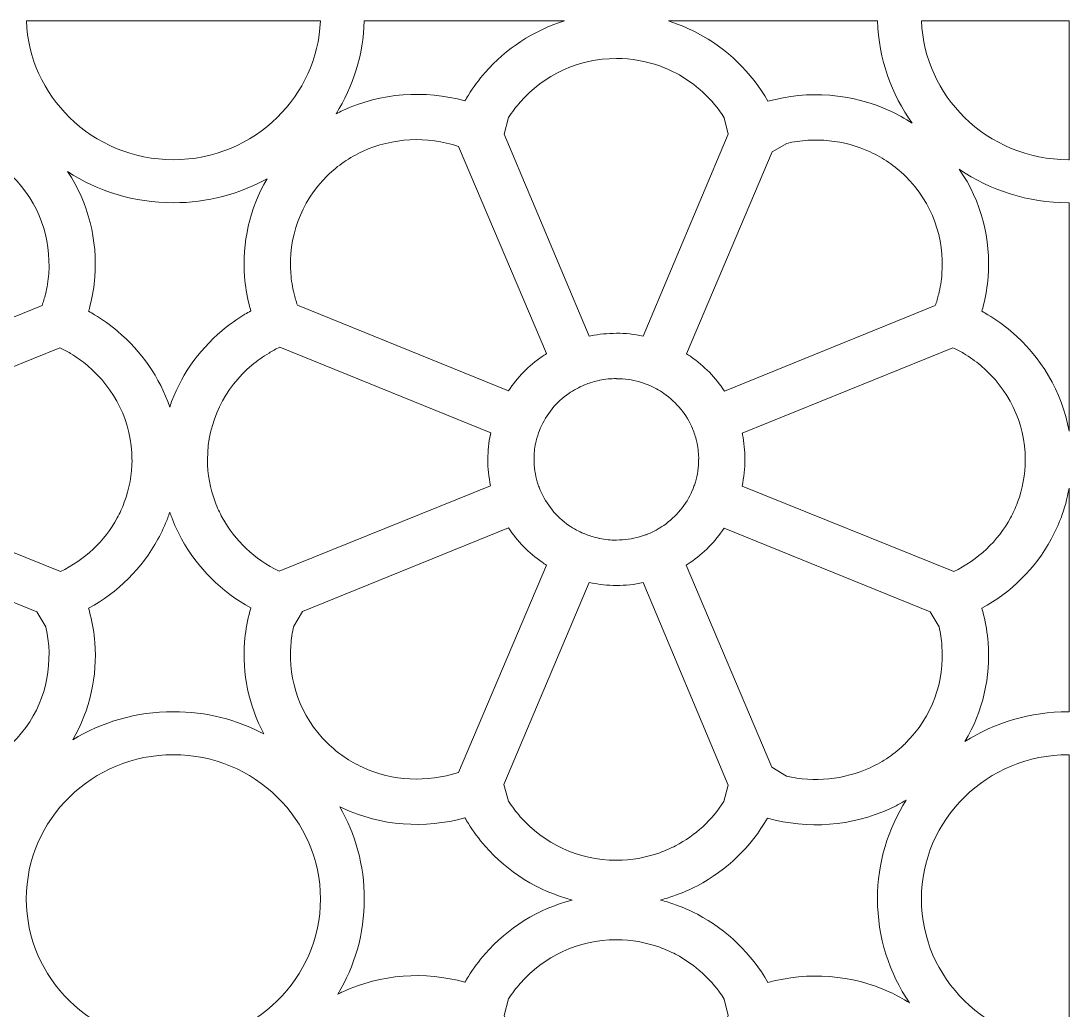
# Model space of a CAD drawing. Header units: millimetres. Extents: x -1200 to 1200, y -590 to 590.
# Drawn here: x 731.6 to 1200, y 147.8 to 590 of the extents above; entities that cross this region are included whole.
import ezdxf

# ---------------------------------------------------------------- set-up
doc = ezdxf.new("R2010")
doc.units = ezdxf.units.MM
doc.header["$MEASUREMENT"] = 0
doc.layers.add('Layer 1', color=7, linetype='Continuous')

msp = doc.modelspace()

# ---------------------------------------------------------------- linework, layer by layer
at = {"layer": 'Layer 1', "color": 250, "lineweight": 20}
for points, knots in [([(734.0106, 589.9734), (734.0106, 589.9734), (865.3617, 589.9734), (865.3617, 589.9734), (864.7231, 573.1714), (857.4958, 557.9916), (846.1315, 546.8417), (834.2214, 535.1566), (817.7981, 527.9271), (799.6893, 527.9267), (799.6893, 527.9267), (799.6893, 527.9644), (799.6893, 527.9644), (799.6893, 527.9644), (799.6868, 527.9644), (799.6868, 527.9644), (799.6868, 527.9644), (799.6816, 527.9644), (799.6816, 527.9644), (799.6816, 527.9644), (799.6816, 527.9267), (799.6816, 527.9267), (781.5748, 527.9277), (765.1533, 535.1566), (753.2442, 546.8404), (741.8791, 557.9899), (734.6492, 573.1707), (734.0106, 589.9734)], [0, 0, 0, 0, 0.11111111, 0.11111111, 0.11111111, 0.22222222, 0.22222222, 0.22222222, 0.33333333, 0.33333333, 0.33333333, 0.44444444, 0.44444444, 0.44444444, 0.55555556, 0.55555556, 0.55555556, 0.66666667, 0.66666667, 0.66666667, 0.77777778, 0.77777778, 0.77777778, 0.88888889, 0.88888889, 0.88888889, 1, 1, 1, 1]), ([(884.9818, 589.9734), (884.9818, 589.9734), (974.4016, 589.9734), (974.4016, 589.9734), (960.5446, 585.6434), (948.3509, 577.5489), (939.0203, 566.8897), (936.2593, 563.7365), (933.7496, 560.3554), (931.5241, 556.7807), (930.9989, 555.9368), (930.4893, 555.0841), (929.9972, 554.2242), (911.9351, 559.2512), (892.4765, 557.8435), (875.4115, 549.9651), (874.3924, 549.4946), (873.3771, 548.9971), (872.3678, 548.4736), (879.9832, 560.5925), (884.5409, 574.7718), (884.9818, 589.9734)], [0, 0, 0, 0, 0.14285714, 0.14285714, 0.14285714, 0.28571429, 0.28571429, 0.28571429, 0.42857143, 0.42857143, 0.42857143, 0.57142857, 0.57142857, 0.57142857, 0.71428571, 0.71428571, 0.71428571, 0.85714286, 0.85714286, 0.85714286, 1, 1, 1, 1]), ([(1020.8833, 589.9734), (1020.8833, 589.9734), (1114.3918, 589.9734), (1114.3918, 589.9734), (1114.8849, 572.9586), (1120.5357, 557.2248), (1129.8594, 544.2271), (1126.6075, 546.3692), (1123.2774, 548.2214), (1119.8978, 549.7814), (1102.8534, 557.6508), (1083.4178, 559.064), (1065.3732, 554.0576), (1058.0455, 566.994), (1047.0784, 577.6272), (1033.8502, 584.5762), (1030.6272, 586.2696), (1027.3767, 587.7133), (1024.1233, 588.887), (1023.0551, 589.2723), (1021.9743, 589.6343), (1020.8833, 589.9734)], [0, 0, 0, 0, 0.14285714, 0.14285714, 0.14285714, 0.28571429, 0.28571429, 0.28571429, 0.42857143, 0.42857143, 0.42857143, 0.57142857, 0.57142857, 0.57142857, 0.71428571, 0.71428571, 0.71428571, 0.85714286, 0.85714286, 0.85714286, 1, 1, 1, 1]), ([(1134.0118, 589.9734), (1134.0118, 589.9734), (1199.95, 589.9734), (1199.95, 589.9734), (1199.95, 589.9734), (1199.95, 527.9267), (1199.95, 527.9267), (1199.95, 527.9267), (1199.6905, 527.9267), (1199.6905, 527.9267), (1199.6905, 527.9267), (1199.6905, 527.9644), (1199.6905, 527.9644), (1199.6905, 527.9644), (1199.6881, 527.9644), (1199.6881, 527.9644), (1199.6881, 527.9644), (1199.6829, 527.9644), (1199.6829, 527.9644), (1199.6829, 527.9644), (1199.6829, 527.9267), (1199.6829, 527.9267), (1181.5761, 527.9277), (1165.1546, 535.1566), (1153.2455, 546.8404), (1141.8805, 557.9899), (1134.6504, 573.1707), (1134.0118, 589.9734)], [0, 0, 0, 0, 0.11111111, 0.11111111, 0.11111111, 0.22222222, 0.22222222, 0.22222222, 0.33333333, 0.33333333, 0.33333333, 0.44444444, 0.44444444, 0.44444444, 0.55555556, 0.55555556, 0.55555556, 0.66666667, 0.66666667, 0.66666667, 0.77777778, 0.77777778, 0.77777778, 0.88888889, 0.88888889, 0.88888889, 1, 1, 1, 1]), ([(1047.5792, 539.3969), (1047.5792, 539.3969), (1045.8981, 546.6145), (1045.8981, 546.6145), (1040.5522, 555.0848), (1033.0414, 562.0475), (1024.1443, 566.7213), (1021.9537, 567.8721), (1019.5702, 568.9164), (1017.0056, 569.8416), (1010.9252, 572.0343), (1004.4098, 573.2313), (997.6653, 573.2316), (997.6653, 573.2316), (997.6653, 573.1919), (997.6653, 573.1919), (997.6653, 573.1919), (997.659, 573.1919), (997.659, 573.1919), (980.5222, 573.1919), (965.1574, 565.6496), (954.7118, 553.7168), (952.8043, 551.5381), (951.0587, 549.213), (949.4959, 546.7637), (949.4959, 546.7637), (947.4685, 539.3042), (947.4685, 539.3042), (947.4685, 539.3042), (985.5417, 449.0599), (985.5417, 449.0599), (985.5417, 449.0599), (986.2856, 449.2074), (986.2856, 449.2074), (989.9599, 449.9338), (993.758, 450.3164), (997.6433, 450.3174), (997.6433, 450.3174), (997.6433, 450.3567), (997.6433, 450.3567), (997.6433, 450.3567), (997.6545, 450.3567), (997.6545, 450.3567), (1001.7117, 450.3567), (1005.7177, 449.9205), (1009.6246, 449.0958), (1009.6246, 449.0958), (1047.5792, 539.3969), (1047.5792, 539.3969)], [0, 0, 0, 0, 0.0625, 0.0625, 0.0625, 0.125, 0.125, 0.125, 0.1875, 0.1875, 0.1875, 0.25, 0.25, 0.25, 0.3125, 0.3125, 0.3125, 0.375, 0.375, 0.375, 0.4375, 0.4375, 0.4375, 0.5, 0.5, 0.5, 0.5625, 0.5625, 0.5625, 0.625, 0.625, 0.625, 0.6875, 0.6875, 0.6875, 0.75, 0.75, 0.75, 0.8125, 0.8125, 0.8125, 0.875, 0.875, 0.875, 0.9375, 0.9375, 0.9375, 1, 1, 1, 1]), ([(646.8065, 424.4062), (646.8065, 424.4062), (740.9964, 462.7122), (740.9964, 462.7122), (741.5813, 464.394), (742.0877, 466.1045), (742.5136, 467.8349), (743.2328, 470.7558), (743.7144, 473.8087), (743.9575, 476.9571), (745.1715, 492.6675), (739.7493, 508.6713), (727.6427, 520.5483), (727.6427, 520.5483), (727.633, 520.5575), (727.633, 520.5575), (727.633, 520.5575), (727.6531, 520.5774), (727.6531, 520.5774), (725.2543, 522.9281), (722.7491, 524.9898), (720.1671, 526.764), (717.5884, 528.5372), (714.8167, 530.1002), (711.8933, 531.4498), (700.2486, 536.8261), (687.0612, 538.0877), (674.5749, 535.2576), (674.5749, 535.2576), (668.1073, 531.5264), (668.1073, 531.5264), (668.1073, 531.5264), (629.8046, 441.2007), (629.8046, 441.2007), (630.4558, 440.7846), (631.0954, 440.3593), (631.7204, 439.923), (637.699, 435.7525), (642.8283, 430.4792), (646.8065, 424.4062)], [0, 0, 0, 0, 0.07692308, 0.07692308, 0.07692308, 0.15384615, 0.15384615, 0.15384615, 0.23076923, 0.23076923, 0.23076923, 0.30769231, 0.30769231, 0.30769231, 0.38461538, 0.38461538, 0.38461538, 0.46153846, 0.46153846, 0.46153846, 0.53846154, 0.53846154, 0.53846154, 0.61538462, 0.61538462, 0.61538462, 0.69230769, 0.69230769, 0.69230769, 0.76923077, 0.76923077, 0.76923077, 0.84615385, 0.84615385, 0.84615385, 0.92307692, 0.92307692, 0.92307692, 1, 1, 1, 1]), ([(855.1221, 462.8973), (855.1221, 462.8973), (949.4031, 424.5537), (949.4031, 424.5537), (953.3885, 430.5754), (958.5294, 435.8172), (964.5223, 439.9788), (965.1466, 440.4127), (965.766, 440.8274), (966.3844, 441.225), (966.3844, 441.225), (927.086, 533.8995), (927.086, 533.8995), (913.033, 538.5572), (897.6125, 537.813), (884.2277, 531.6339), (881.3043, 530.2837), (878.533, 528.7206), (875.9538, 526.9478), (873.3722, 525.1732), (870.8666, 523.1116), (868.4678, 520.7611), (868.4678, 520.7611), (868.4881, 520.7413), (868.4881, 520.7413), (868.4881, 520.7413), (868.4783, 520.732), (868.4783, 520.732), (856.3718, 508.855), (850.9494, 492.8513), (852.1635, 477.1408), (852.4066, 473.9928), (852.8882, 470.9395), (853.6074, 468.0187), (854.0329, 466.2886), (854.5372, 464.5791), (855.1221, 462.8973)], [0, 0, 0, 0, 0.08333333, 0.08333333, 0.08333333, 0.16666667, 0.16666667, 0.16666667, 0.25, 0.25, 0.25, 0.33333333, 0.33333333, 0.33333333, 0.41666667, 0.41666667, 0.41666667, 0.5, 0.5, 0.5, 0.58333333, 0.58333333, 0.58333333, 0.66666667, 0.66666667, 0.66666667, 0.75, 0.75, 0.75, 0.83333333, 0.83333333, 0.83333333, 0.91666667, 0.91666667, 0.91666667, 1, 1, 1, 1]), ([(1045.9948, 424.4062), (1045.9948, 424.4062), (1140.1847, 462.7122), (1140.1847, 462.7122), (1140.7696, 464.394), (1141.276, 466.1045), (1141.7019, 467.8349), (1142.4211, 470.7558), (1142.9027, 473.8087), (1143.1458, 476.9571), (1144.3599, 492.6675), (1138.9375, 508.6713), (1126.831, 520.5483), (1126.831, 520.5483), (1126.8212, 520.5575), (1126.8212, 520.5575), (1126.8212, 520.5575), (1126.8415, 520.5774), (1126.8415, 520.5774), (1124.4427, 522.9281), (1121.9374, 524.9898), (1119.3555, 526.764), (1116.7766, 528.5372), (1114.005, 530.1002), (1111.0816, 531.4498), (1099.4368, 536.8261), (1086.2495, 538.0877), (1073.7631, 535.2576), (1073.7631, 535.2576), (1067.2955, 531.5264), (1067.2955, 531.5264), (1067.2955, 531.5264), (1028.9929, 441.2007), (1028.9929, 441.2007), (1029.644, 440.7846), (1030.2837, 440.3593), (1030.9087, 439.923), (1036.8873, 435.7525), (1042.0167, 430.4792), (1045.9948, 424.4062)], [0, 0, 0, 0, 0.07692308, 0.07692308, 0.07692308, 0.15384615, 0.15384615, 0.15384615, 0.23076923, 0.23076923, 0.23076923, 0.30769231, 0.30769231, 0.30769231, 0.38461538, 0.38461538, 0.38461538, 0.46153846, 0.46153846, 0.46153846, 0.53846154, 0.53846154, 0.53846154, 0.61538462, 0.61538462, 0.61538462, 0.69230769, 0.69230769, 0.69230769, 0.76923077, 0.76923077, 0.76923077, 0.84615385, 0.84615385, 0.84615385, 0.92307692, 0.92307692, 0.92307692, 1, 1, 1, 1]), ([(752.3939, 522.6787), (761.7964, 508.492), (765.8505, 491.847), (764.5835, 475.4491), (764.2688, 471.3796), (763.5985, 467.2392), (762.5731, 463.0732), (762.3331, 462.0983), (762.0723, 461.1248), (761.7918, 460.1551), (762.6865, 459.6634), (763.5741, 459.1552), (764.4519, 458.6293), (768.0956, 456.4458), (771.5417, 453.9835), (774.7557, 451.2751), (785.4141, 442.294), (793.559, 430.6079), (798.0308, 417.331), (802.4895, 430.6832), (810.6581, 442.436), (821.3657, 451.4586), (824.5799, 454.1672), (828.0258, 456.6296), (831.6694, 458.8127), (832.5473, 459.3386), (833.4335, 459.8464), (834.3281, 460.3381), (834.0477, 461.3085), (833.7878, 462.282), (833.5479, 463.2572), (832.5225, 467.4233), (831.8522, 471.5633), (831.5376, 475.6329), (830.3713, 490.7267), (833.7122, 506.0286), (841.5836, 519.4311), (829.2144, 512.592), (814.9225, 508.6884), (799.6893, 508.688), (799.6893, 508.688), (799.6893, 508.6504), (799.6893, 508.6504), (799.6893, 508.6504), (799.6868, 508.6504), (799.6868, 508.6504), (799.6868, 508.6504), (799.6816, 508.6504), (799.6816, 508.6504), (799.6816, 508.6504), (799.6816, 508.688), (799.6816, 508.688), (782.1806, 508.6891), (765.9202, 513.8413), (752.3939, 522.6787)], [0, 0, 0, 0, 0.05555556, 0.05555556, 0.05555556, 0.11111111, 0.11111111, 0.11111111, 0.16666667, 0.16666667, 0.16666667, 0.22222222, 0.22222222, 0.22222222, 0.27777778, 0.27777778, 0.27777778, 0.33333333, 0.33333333, 0.33333333, 0.38888889, 0.38888889, 0.38888889, 0.44444444, 0.44444444, 0.44444444, 0.5, 0.5, 0.5, 0.55555556, 0.55555556, 0.55555556, 0.61111111, 0.61111111, 0.61111111, 0.66666667, 0.66666667, 0.66666667, 0.72222222, 0.72222222, 0.72222222, 0.77777778, 0.77777778, 0.77777778, 0.83333333, 0.83333333, 0.83333333, 0.88888889, 0.88888889, 0.88888889, 0.94444444, 0.94444444, 0.94444444, 1, 1, 1, 1]), ([(1199.95, 508.688), (1199.95, 508.688), (1199.95, 406.6167), (1199.95, 406.6167), (1196.8296, 424.3166), (1187.3873, 439.947), (1173.9439, 451.2751), (1170.73, 453.9835), (1167.2838, 456.4458), (1163.6403, 458.6293), (1162.7624, 459.1552), (1161.8748, 459.6634), (1160.9802, 460.1551), (1161.2606, 461.1248), (1161.5215, 462.0983), (1161.7614, 463.0732), (1162.7868, 467.2392), (1163.4571, 471.3796), (1163.7717, 475.4491), (1165.0681, 492.2296), (1160.7922, 509.2684), (1150.915, 523.6669), (1164.7281, 514.2262), (1181.5391, 508.6891), (1199.6829, 508.688), (1199.6829, 508.688), (1199.6829, 508.6504), (1199.6829, 508.6504), (1199.6829, 508.6504), (1199.6881, 508.6504), (1199.6881, 508.6504), (1199.6881, 508.6504), (1199.6905, 508.6504), (1199.6905, 508.6504), (1199.6905, 508.6504), (1199.6905, 508.688), (1199.6905, 508.688), (1199.6905, 508.688), (1199.95, 508.688), (1199.95, 508.688)], [0, 0, 0, 0, 0.07692308, 0.07692308, 0.07692308, 0.15384615, 0.15384615, 0.15384615, 0.23076923, 0.23076923, 0.23076923, 0.30769231, 0.30769231, 0.30769231, 0.38461538, 0.38461538, 0.38461538, 0.46153846, 0.46153846, 0.46153846, 0.53846154, 0.53846154, 0.53846154, 0.61538462, 0.61538462, 0.61538462, 0.69230769, 0.69230769, 0.69230769, 0.76923077, 0.76923077, 0.76923077, 0.84615385, 0.84615385, 0.84615385, 0.92307692, 0.92307692, 0.92307692, 1, 1, 1, 1]), ([(748.8926, 443.9022), (748.8926, 443.9022), (654.6866, 405.6452), (654.6866, 405.6452), (654.7629, 405.316), (654.8118, 405.1063), (654.8303, 405.0142), (654.8303, 405.0142), (654.8303, 404.9745), (654.8303, 404.9745), (655.5296, 401.5274), (655.8979, 397.8531), (655.8989, 393.981), (655.8989, 393.981), (655.939, 393.981), (655.939, 393.981), (655.939, 393.981), (655.939, 393.9701), (655.939, 393.9701), (655.939, 389.9091), (655.4835, 385.9141), (654.6217, 382.0342), (654.6217, 382.0342), (749.2187, 343.7621), (749.2187, 343.7621), (760.0575, 349.017), (768.9511, 357.439), (774.5837, 367.7595), (775.7563, 369.9087), (776.8211, 372.2471), (777.7638, 374.7632), (779.9994, 380.7284), (781.2191, 387.121), (781.2194, 393.7384), (781.2194, 393.7384), (781.1793, 393.7384), (781.1793, 393.7384), (781.1793, 393.7384), (781.1793, 393.7442), (781.1793, 393.7442), (781.1793, 410.5572), (773.491, 425.6315), (761.3287, 435.8798), (758.9462, 437.8877), (756.3929, 439.7122), (753.6941, 441.3294), (752.1568, 442.2508), (750.5538, 443.1087), (748.8926, 443.9022)], [0, 0, 0, 0, 0.0625, 0.0625, 0.0625, 0.125, 0.125, 0.125, 0.1875, 0.1875, 0.1875, 0.25, 0.25, 0.25, 0.3125, 0.3125, 0.3125, 0.375, 0.375, 0.375, 0.4375, 0.4375, 0.4375, 0.5, 0.5, 0.5, 0.5625, 0.5625, 0.5625, 0.625, 0.625, 0.625, 0.6875, 0.6875, 0.6875, 0.75, 0.75, 0.75, 0.8125, 0.8125, 0.8125, 0.875, 0.875, 0.875, 0.9375, 0.9375, 0.9375, 1, 1, 1, 1]), ([(941.493, 405.8046), (941.493, 405.8046), (847.2277, 444.086), (847.2277, 444.086), (845.5662, 443.2925), (843.965, 442.4343), (842.4273, 441.5131), (839.7285, 439.8956), (837.1747, 438.0712), (834.7926, 436.0632), (822.63, 425.815), (814.9417, 410.741), (814.9417, 393.9283), (814.9417, 393.9283), (814.9417, 393.9218), (814.9417, 393.9218), (814.9417, 393.9218), (814.9016, 393.9218), (814.9016, 393.9218), (814.9019, 387.3051), (816.1216, 380.9122), (818.3572, 374.9473), (819.2999, 372.4309), (820.3647, 370.0928), (821.5373, 367.9436), (827.1696, 357.6227), (836.0625, 349.2003), (846.902, 343.9452), (846.902, 343.9452), (941.4704, 382.2053), (941.4704, 382.2053), (940.6267, 386.0442), (940.182, 389.9823), (940.182, 393.9701), (940.182, 393.9701), (940.182, 393.981), (940.182, 393.981), (940.182, 393.981), (940.2221, 393.981), (940.2221, 393.981), (940.2232, 397.7819), (940.6113, 401.5011), (941.3486, 405.0995), (941.3486, 405.0995), (941.493, 405.8046), (941.493, 405.8046)], [0, 0, 0, 0, 0.06666667, 0.06666667, 0.06666667, 0.13333333, 0.13333333, 0.13333333, 0.2, 0.2, 0.2, 0.26666667, 0.26666667, 0.26666667, 0.33333333, 0.33333333, 0.33333333, 0.4, 0.4, 0.4, 0.46666667, 0.46666667, 0.46666667, 0.53333333, 0.53333333, 0.53333333, 0.6, 0.6, 0.6, 0.66666667, 0.66666667, 0.66666667, 0.73333333, 0.73333333, 0.73333333, 0.8, 0.8, 0.8, 0.86666667, 0.86666667, 0.86666667, 0.93333333, 0.93333333, 0.93333333, 1, 1, 1, 1]), ([(1148.0809, 443.9022), (1148.0809, 443.9022), (1053.8749, 405.6452), (1053.8749, 405.6452), (1053.9513, 405.316), (1054.0001, 405.1063), (1054.0185, 405.0142), (1054.0185, 405.0142), (1054.0185, 404.9745), (1054.0185, 404.9745), (1054.7178, 401.5274), (1055.0861, 397.8531), (1055.0872, 393.981), (1055.0872, 393.981), (1055.1273, 393.981), (1055.1273, 393.981), (1055.1273, 393.981), (1055.1273, 393.9701), (1055.1273, 393.9701), (1055.1273, 389.9091), (1054.6718, 385.9141), (1053.81, 382.0342), (1053.81, 382.0342), (1148.407, 343.7621), (1148.407, 343.7621), (1159.2457, 349.017), (1168.1394, 357.439), (1173.772, 367.7595), (1174.9446, 369.9087), (1176.0094, 372.2471), (1176.9521, 374.7632), (1179.1877, 380.7284), (1180.4074, 387.121), (1180.4077, 393.7384), (1180.4077, 393.7384), (1180.3676, 393.7384), (1180.3676, 393.7384), (1180.3676, 393.7384), (1180.3676, 393.7442), (1180.3676, 393.7442), (1180.3676, 410.5572), (1172.6793, 425.6315), (1160.517, 435.8798), (1158.1346, 437.8877), (1155.5812, 439.7122), (1152.8824, 441.3294), (1151.345, 442.2508), (1149.7421, 443.1087), (1148.0809, 443.9022)], [0, 0, 0, 0, 0.0625, 0.0625, 0.0625, 0.125, 0.125, 0.125, 0.1875, 0.1875, 0.1875, 0.25, 0.25, 0.25, 0.3125, 0.3125, 0.3125, 0.375, 0.375, 0.375, 0.4375, 0.4375, 0.4375, 0.5, 0.5, 0.5, 0.5625, 0.5625, 0.5625, 0.625, 0.625, 0.625, 0.6875, 0.6875, 0.6875, 0.75, 0.75, 0.75, 0.8125, 0.8125, 0.8125, 0.875, 0.875, 0.875, 0.9375, 0.9375, 0.9375, 1, 1, 1, 1]), ([(962.9264, 382.0089), (963.0372, 381.6981), (963.1506, 381.3936), (963.2661, 381.0959), (963.2661, 381.0959), (963.6588, 380.1669), (963.6588, 380.1669), (966.3523, 373.7941), (970.8093, 368.3586), (976.413, 364.467), (977.4216, 363.7666), (978.5704, 363.0648), (979.8536, 362.3664), (980.857, 361.8203), (981.9602, 361.2919), (983.1613, 360.7889), (983.1613, 360.7889), (983.1993, 360.7736), (983.1993, 360.7736), (983.1993, 360.7736), (983.2412, 360.7564), (983.2412, 360.7564), (983.2412, 360.7564), (983.5614, 360.626), (983.5614, 360.626), (985.3561, 359.8948), (987.2367, 359.2967), (989.1874, 358.8467), (990.151, 358.6243), (990.1284, 358.612), (990.3299, 358.5723), (992.6904, 358.1056), (995.1367, 357.8596), (997.6433, 357.8592), (997.6433, 357.8592), (997.6433, 357.8989), (997.6433, 357.8989), (997.6433, 357.8989), (997.6545, 357.8989), (997.6545, 357.8989), (1001.3141, 357.8989), (1004.7635, 358.3865), (1007.9442, 359.2936), (1008.5044, 359.4534), (1009.1332, 359.6536), (1009.829, 359.8924), (1010.3333, 360.0659), (1010.8188, 360.2442), (1011.2868, 360.4262), (1011.2868, 360.4262), (1011.6796, 360.5915), (1011.6796, 360.5915), (1011.6796, 360.5915), (1011.6848, 360.5936), (1011.6848, 360.5936), (1011.6848, 360.5936), (1011.7654, 360.6332), (1011.7654, 360.6332), (1013.0091, 361.1407), (1014.2305, 361.7203), (1015.4222, 362.3661), (1016.5885, 362.9977), (1017.722, 363.695), (1018.8165, 364.4516), (1024.4411, 368.3402), (1028.9011, 373.726), (1031.5853, 380.0098), (1031.5853, 380.0098), (1031.623, 380.0974), (1031.623, 380.0974), (1031.623, 380.0974), (1031.6219, 380.0978), (1031.6219, 380.0978), (1031.8765, 380.6972), (1032.1147, 381.3022), (1032.3341, 381.9103), (1032.5897, 382.6183), (1032.7997, 383.2438), (1032.9605, 383.781), (1033.9102, 386.9516), (1034.4208, 390.3686), (1034.4208, 393.9701), (1034.4208, 393.9701), (1034.4208, 393.981), (1034.4208, 393.981), (1034.4208, 393.981), (1034.4612, 393.981), (1034.4612, 393.981), (1034.4609, 396.29), (1034.2063, 398.6565), (1033.7233, 401.048), (1033.7233, 401.048), (1033.7159, 401.0463), (1033.7159, 401.0463), (1033.7159, 401.0463), (1033.4847, 402.1906), (1033.4847, 402.1906), (1033.032, 404.1026), (1032.4405, 405.9217), (1031.7252, 407.6343), (1031.7252, 407.6343), (1031.698, 407.7), (1031.698, 407.7), (1029.0351, 414.0426), (1024.5746, 419.4843), (1018.9375, 423.4173), (1017.8183, 424.1982), (1016.6806, 424.9061), (1015.5314, 425.534), (1014.5091, 426.0925), (1013.2842, 426.6673), (1011.8585, 427.2538), (1011.8585, 427.2538), (1011.8676, 427.2744), (1011.8676, 427.2744), (1011.8676, 427.2744), (1010.5415, 427.7945), (1010.5415, 427.7945), (1010.3079, 427.88), (1010.0711, 427.9649), (1009.8294, 428.048), (1009.1335, 428.2869), (1008.5047, 428.4871), (1007.9446, 428.6468), (1004.7635, 429.554), (1001.3141, 430.0415), (997.6545, 430.0415), (997.6545, 430.0415), (997.6433, 430.0415), (997.6433, 430.0415), (997.6433, 430.0415), (997.6433, 430.0813), (997.6433, 430.0813), (995.137, 430.0809), (992.6911, 429.8349), (990.3299, 429.3678), (990.1123, 429.325), (990.158, 429.3175), (989.1874, 429.0937), (987.237, 428.6441), (985.3561, 428.0453), (983.561, 427.3141), (983.561, 427.3141), (983.3957, 427.2466), (983.3957, 427.2466), (982.1031, 426.7142), (980.9215, 426.1551), (979.8529, 425.5738), (978.5701, 424.8757), (977.4212, 424.1735), (976.4126, 423.4731), (970.8093, 419.5815), (966.3526, 414.1463), (963.6588, 407.7732), (963.6588, 407.7732), (963.2779, 406.8726), (963.2779, 406.8726), (962.7157, 405.4194), (962.2372, 403.8765), (961.8479, 402.2491), (961.6185, 401.29), (961.6119, 401.3355), (961.57, 401.1319), (961.0978, 398.8252), (960.8484, 396.4334), (960.848, 393.981), (960.848, 393.981), (960.8885, 393.981), (960.8885, 393.981), (960.8885, 393.981), (960.8885, 393.9701), (960.8885, 393.9701), (960.8885, 390.3758), (961.3872, 386.9865), (962.3146, 383.8604), (962.4775, 383.3108), (962.6825, 382.6915), (962.9264, 382.0089)], [0, 0, 0, 0, 0.01694915, 0.01694915, 0.01694915, 0.03389831, 0.03389831, 0.03389831, 0.05084746, 0.05084746, 0.05084746, 0.06779661, 0.06779661, 0.06779661, 0.08474576, 0.08474576, 0.08474576, 0.10169492, 0.10169492, 0.10169492, 0.11864407, 0.11864407, 0.11864407, 0.13559322, 0.13559322, 0.13559322, 0.15254237, 0.15254237, 0.15254237, 0.16949153, 0.16949153, 0.16949153, 0.18644068, 0.18644068, 0.18644068, 0.20338983, 0.20338983, 0.20338983, 0.22033898, 0.22033898, 0.22033898, 0.23728814, 0.23728814, 0.23728814, 0.25423729, 0.25423729, 0.25423729, 0.27118644, 0.27118644, 0.27118644, 0.28813559, 0.28813559, 0.28813559, 0.30508475, 0.30508475, 0.30508475, 0.3220339, 0.3220339, 0.3220339, 0.33898305, 0.33898305, 0.33898305, 0.3559322, 0.3559322, 0.3559322, 0.37288136, 0.37288136, 0.37288136, 0.38983051, 0.38983051, 0.38983051, 0.40677966, 0.40677966, 0.40677966, 0.42372881, 0.42372881, 0.42372881, 0.44067797, 0.44067797, 0.44067797, 0.45762712, 0.45762712, 0.45762712, 0.47457627, 0.47457627, 0.47457627, 0.49152542, 0.49152542, 0.49152542, 0.50847458, 0.50847458, 0.50847458, 0.52542373, 0.52542373, 0.52542373, 0.54237288, 0.54237288, 0.54237288, 0.55932203, 0.55932203, 0.55932203, 0.57627119, 0.57627119, 0.57627119, 0.59322034, 0.59322034, 0.59322034, 0.61016949, 0.61016949, 0.61016949, 0.62711864, 0.62711864, 0.62711864, 0.6440678, 0.6440678, 0.6440678, 0.66101695, 0.66101695, 0.66101695, 0.6779661, 0.6779661, 0.6779661, 0.69491525, 0.69491525, 0.69491525, 0.71186441, 0.71186441, 0.71186441, 0.72881356, 0.72881356, 0.72881356, 0.74576271, 0.74576271, 0.74576271, 0.76271186, 0.76271186, 0.76271186, 0.77966102, 0.77966102, 0.77966102, 0.79661017, 0.79661017, 0.79661017, 0.81355932, 0.81355932, 0.81355932, 0.83050847, 0.83050847, 0.83050847, 0.84745763, 0.84745763, 0.84745763, 0.86440678, 0.86440678, 0.86440678, 0.88135593, 0.88135593, 0.88135593, 0.89830508, 0.89830508, 0.89830508, 0.91525424, 0.91525424, 0.91525424, 0.93220339, 0.93220339, 0.93220339, 0.94915254, 0.94915254, 0.94915254, 0.96610169, 0.96610169, 0.96610169, 0.98305085, 0.98305085, 0.98305085, 1, 1, 1, 1]), ([(1199.95, 381.0196), (1199.95, 381.0196), (1199.95, 281.1556), (1199.95, 281.1556), (1199.95, 281.1556), (1199.6933, 281.1566), (1199.6933, 281.1566), (1199.6933, 281.1566), (1199.6933, 281.1943), (1199.6933, 281.1943), (1199.6933, 281.1943), (1199.6881, 281.1943), (1199.6881, 281.1943), (1199.6881, 281.1943), (1199.6857, 281.1943), (1199.6857, 281.1943), (1199.6857, 281.1943), (1199.6857, 281.1566), (1199.6857, 281.1566), (1182.6287, 281.1563), (1166.7499, 276.2611), (1153.4317, 267.8311), (1161.512, 281.3507), (1164.9523, 296.8445), (1163.7717, 312.1235), (1163.4571, 316.1934), (1162.7868, 320.3334), (1161.7614, 324.4994), (1161.5249, 325.4613), (1161.2672, 326.4204), (1160.991, 327.3775), (1174.1197, 334.5667), (1184.9111, 345.3005), (1191.9705, 358.237), (1193.6966, 361.3991), (1195.168, 364.5881), (1196.3643, 367.78), (1197.9529, 372.0179), (1199.1608, 376.4436), (1199.95, 381.0196)], [0, 0, 0, 0, 0.07692308, 0.07692308, 0.07692308, 0.15384615, 0.15384615, 0.15384615, 0.23076923, 0.23076923, 0.23076923, 0.30769231, 0.30769231, 0.30769231, 0.38461538, 0.38461538, 0.38461538, 0.46153846, 0.46153846, 0.46153846, 0.53846154, 0.53846154, 0.53846154, 0.61538462, 0.61538462, 0.61538462, 0.69230769, 0.69230769, 0.69230769, 0.76923077, 0.76923077, 0.76923077, 0.84615385, 0.84615385, 0.84615385, 0.92307692, 0.92307692, 0.92307692, 1, 1, 1, 1]), ([(798.0922, 370.3682), (797.8028, 369.4977), (797.4965, 368.6355), (797.176, 367.78), (795.9797, 364.5881), (794.5082, 361.3991), (792.7822, 358.237), (785.7228, 345.3005), (774.9314, 334.5667), (761.8026, 327.3775), (762.0789, 326.4204), (762.3367, 325.4613), (762.5731, 324.4994), (763.5985, 320.3334), (764.2688, 316.1934), (764.5835, 312.1235), (765.7406, 297.1436), (762.4566, 281.957), (754.7125, 268.6274), (767.7625, 276.5684), (783.1715, 281.1563), (799.6844, 281.1566), (799.6844, 281.1566), (799.6844, 281.1943), (799.6844, 281.1943), (799.6844, 281.1943), (799.6868, 281.1943), (799.6868, 281.1943), (799.6868, 281.1943), (799.692, 281.1943), (799.692, 281.1943), (799.692, 281.1943), (799.692, 281.1566), (799.692, 281.1566), (814.316, 281.1559), (828.0729, 277.5566), (840.0932, 271.2174), (833.2954, 283.9608), (830.4505, 298.2297), (831.5376, 312.3063), (831.8515, 316.3754), (832.5221, 320.5155), (833.5472, 324.6822), (833.7837, 325.6447), (834.0393, 326.6038), (834.3156, 327.5616), (821.1878, 334.7512), (810.3983, 345.4846), (803.3388, 358.4204), (801.6127, 361.5831), (800.1412, 364.7719), (798.945, 367.9641), (798.6471, 368.7593), (798.3632, 369.5604), (798.0922, 370.3682)], [0, 0, 0, 0, 0.05555556, 0.05555556, 0.05555556, 0.11111111, 0.11111111, 0.11111111, 0.16666667, 0.16666667, 0.16666667, 0.22222222, 0.22222222, 0.22222222, 0.27777778, 0.27777778, 0.27777778, 0.33333333, 0.33333333, 0.33333333, 0.38888889, 0.38888889, 0.38888889, 0.44444444, 0.44444444, 0.44444444, 0.5, 0.5, 0.5, 0.55555556, 0.55555556, 0.55555556, 0.61111111, 0.61111111, 0.61111111, 0.66666667, 0.66666667, 0.66666667, 0.72222222, 0.72222222, 0.72222222, 0.77777778, 0.77777778, 0.77777778, 0.83333333, 0.83333333, 0.83333333, 0.88888889, 0.88888889, 0.88888889, 0.94444444, 0.94444444, 0.94444444, 1, 1, 1, 1]), ([(738.7113, 325.7898), (738.7113, 325.7898), (646.6272, 363.2396), (646.6272, 363.2396), (642.6268, 357.218), (637.4912, 351.9953), (631.5184, 347.8659), (630.9175, 347.4501), (630.3061, 347.0446), (629.6867, 346.6504), (629.6867, 346.6504), (667.9517, 256.4137), (667.9517, 256.4137), (667.9517, 256.4137), (674.4353, 252.3441), (674.4353, 252.3441), (686.9625, 249.4736), (700.2053, 250.7263), (711.8933, 256.1228), (714.8167, 257.4724), (717.5884, 259.0355), (720.1671, 260.8086), (722.7491, 262.5828), (725.2543, 264.6444), (727.6531, 266.9952), (727.6531, 266.9952), (727.633, 267.0151), (727.633, 267.0151), (727.633, 267.0151), (727.6427, 267.0243), (727.6427, 267.0243), (739.7493, 278.9013), (745.1715, 294.9047), (743.9575, 310.6155), (743.7308, 313.5483), (743.2969, 316.3977), (742.6576, 319.1348), (742.6576, 319.1348), (738.7113, 325.7898), (738.7113, 325.7898)], [0, 0, 0, 0, 0.07692308, 0.07692308, 0.07692308, 0.15384615, 0.15384615, 0.15384615, 0.23076923, 0.23076923, 0.23076923, 0.30769231, 0.30769231, 0.30769231, 0.38461538, 0.38461538, 0.38461538, 0.46153846, 0.46153846, 0.46153846, 0.53846154, 0.53846154, 0.53846154, 0.61538462, 0.61538462, 0.61538462, 0.69230769, 0.69230769, 0.69230769, 0.76923077, 0.76923077, 0.76923077, 0.84615385, 0.84615385, 0.84615385, 0.92307692, 0.92307692, 0.92307692, 1, 1, 1, 1]), ([(857.4101, 325.9736), (857.4101, 325.9736), (853.462, 319.3192), (853.462, 319.3192), (852.823, 316.5811), (852.3902, 313.7318), (852.1635, 310.7979), (850.9484, 295.0645), (856.3557, 279.0601), (868.4382, 267.2087), (868.4382, 267.2087), (868.4783, 267.2087), (868.4783, 267.2087), (868.4783, 267.2087), (868.4881, 267.1991), (868.4881, 267.1991), (868.4881, 267.1991), (868.4678, 267.1793), (868.4678, 267.1793), (870.867, 264.8285), (873.3722, 262.7662), (875.9538, 260.992), (878.5333, 259.2185), (881.3043, 257.6551), (884.2274, 256.3059), (897.6125, 250.1258), (913.0341, 249.3822), (927.0874, 254.0407), (927.0874, 254.0407), (966.3844, 346.7134), (966.3844, 346.7134), (965.7664, 347.111), (965.1466, 347.5274), (964.5227, 347.9613), (958.5291, 352.1233), (953.3875, 357.3634), (949.4021, 363.3857), (949.4021, 363.3857), (857.4101, 325.9736), (857.4101, 325.9736)], [0, 0, 0, 0, 0.07692308, 0.07692308, 0.07692308, 0.15384615, 0.15384615, 0.15384615, 0.23076923, 0.23076923, 0.23076923, 0.30769231, 0.30769231, 0.30769231, 0.38461538, 0.38461538, 0.38461538, 0.46153846, 0.46153846, 0.46153846, 0.53846154, 0.53846154, 0.53846154, 0.61538462, 0.61538462, 0.61538462, 0.69230769, 0.69230769, 0.69230769, 0.76923077, 0.76923077, 0.76923077, 0.84615385, 0.84615385, 0.84615385, 0.92307692, 0.92307692, 0.92307692, 1, 1, 1, 1]), ([(1137.8996, 325.7898), (1137.8996, 325.7898), (1045.8155, 363.2396), (1045.8155, 363.2396), (1041.8151, 357.218), (1036.6794, 351.9953), (1030.7067, 347.8659), (1030.1058, 347.4501), (1029.4944, 347.0446), (1028.875, 346.6504), (1028.875, 346.6504), (1067.14, 256.4137), (1067.14, 256.4137), (1067.14, 256.4137), (1073.6236, 252.3441), (1073.6236, 252.3441), (1086.1508, 249.4736), (1099.3936, 250.7263), (1111.0816, 256.1228), (1114.005, 257.4724), (1116.7766, 259.0355), (1119.3555, 260.8086), (1121.9374, 262.5828), (1124.4427, 264.6444), (1126.8415, 266.9952), (1126.8415, 266.9952), (1126.8212, 267.0151), (1126.8212, 267.0151), (1126.8212, 267.0151), (1126.831, 267.0243), (1126.831, 267.0243), (1138.9375, 278.9013), (1144.3599, 294.9047), (1143.1458, 310.6155), (1142.9191, 313.5483), (1142.4852, 316.3977), (1141.8459, 319.1348), (1141.8459, 319.1348), (1137.8996, 325.7898), (1137.8996, 325.7898)], [0, 0, 0, 0, 0.07692308, 0.07692308, 0.07692308, 0.15384615, 0.15384615, 0.15384615, 0.23076923, 0.23076923, 0.23076923, 0.30769231, 0.30769231, 0.30769231, 0.38461538, 0.38461538, 0.38461538, 0.46153846, 0.46153846, 0.46153846, 0.53846154, 0.53846154, 0.53846154, 0.61538462, 0.61538462, 0.61538462, 0.69230769, 0.69230769, 0.69230769, 0.76923077, 0.76923077, 0.76923077, 0.84615385, 0.84615385, 0.84615385, 0.92307692, 0.92307692, 0.92307692, 1, 1, 1, 1]), ([(1045.7137, 241.0344), (1045.7137, 241.0344), (1047.6915, 248.2752), (1047.6915, 248.2752), (1047.6915, 248.2752), (1009.6246, 338.8436), (1009.6246, 338.8436), (1005.7177, 338.0183), (1001.7121, 337.5837), (997.6545, 337.5837), (997.6545, 337.5837), (997.6433, 337.5837), (997.6433, 337.5837), (997.6433, 337.5837), (997.6433, 337.623), (997.6433, 337.623), (993.7583, 337.6241), (989.9599, 338.0066), (986.2856, 338.7328), (986.2856, 338.7328), (985.542, 338.8802), (985.542, 338.8802), (985.542, 338.8802), (947.4368, 248.562), (947.4368, 248.562), (947.4368, 248.562), (949.4952, 241.1764), (949.4952, 241.1764), (951.0584, 238.7268), (952.804, 236.4023), (954.7118, 234.2233), (965.1574, 222.2905), (980.5222, 214.7482), (997.659, 214.7482), (997.659, 214.7482), (997.6653, 214.7482), (997.6653, 214.7482), (997.6653, 214.7482), (997.6653, 214.7085), (997.6653, 214.7085), (1004.4098, 214.7089), (1010.9252, 215.9058), (1017.0056, 218.0985), (1019.5702, 219.0237), (1021.9533, 220.0677), (1024.1443, 221.2188), (1032.9392, 225.8386), (1040.3799, 232.6955), (1045.7137, 241.0344)], [0, 0, 0, 0, 0.0625, 0.0625, 0.0625, 0.125, 0.125, 0.125, 0.1875, 0.1875, 0.1875, 0.25, 0.25, 0.25, 0.3125, 0.3125, 0.3125, 0.375, 0.375, 0.375, 0.4375, 0.4375, 0.4375, 0.5, 0.5, 0.5, 0.5625, 0.5625, 0.5625, 0.625, 0.625, 0.625, 0.6875, 0.6875, 0.6875, 0.75, 0.75, 0.75, 0.8125, 0.8125, 0.8125, 0.875, 0.875, 0.875, 0.9375, 0.9375, 0.9375, 1, 1, 1, 1]), ([(865.3708, 197.4374), (865.3708, 197.4374), (865.3708, 197.4398), (865.3708, 197.4398), (865.3708, 197.4398), (865.4091, 197.4398), (865.4091, 197.4398), (865.4087, 215.2064), (858.0399, 231.3192), (846.1298, 243.004), (834.2207, 254.6881), (817.7992, 261.9169), (799.692, 261.9179), (799.692, 261.9179), (799.692, 261.8803), (799.692, 261.8803), (799.692, 261.8803), (799.6868, 261.8803), (799.6868, 261.8803), (799.6868, 261.8803), (799.6844, 261.8803), (799.6844, 261.8803), (799.6844, 261.8803), (799.6844, 261.9179), (799.6844, 261.9179), (781.5759, 261.9176), (765.1523, 254.6881), (753.2425, 243.0026), (741.3337, 231.3182), (733.9655, 215.2071), (733.9645, 197.4425), (733.9645, 197.4425), (734.0029, 197.4425), (734.0029, 197.4425), (734.0029, 197.4425), (734.0029, 197.4374), (734.0029, 197.4374), (734.0029, 197.4374), (734.0029, 197.435), (734.0029, 197.435), (734.0029, 197.435), (733.9645, 197.435), (733.9645, 197.435), (733.9649, 179.6687), (741.3337, 163.5558), (753.2442, 151.871), (765.1533, 140.1874), (781.5748, 132.9585), (799.6816, 132.9575), (799.6816, 132.9575), (799.6816, 132.9951), (799.6816, 132.9951), (799.6816, 132.9951), (799.6868, 132.9951), (799.6868, 132.9951), (799.6868, 132.9951), (799.6893, 132.9951), (799.6893, 132.9951), (799.6893, 132.9951), (799.6893, 132.9575), (799.6893, 132.9575), (817.7981, 132.9578), (834.2214, 140.1874), (846.1315, 151.8724), (858.0406, 163.5568), (865.408, 179.6676), (865.4091, 197.4322), (865.4091, 197.4322), (865.3708, 197.4322), (865.3708, 197.4322), (865.3708, 197.4322), (865.3708, 197.4374), (865.3708, 197.4374)], [0, 0, 0, 0, 0.04166667, 0.04166667, 0.04166667, 0.08333333, 0.08333333, 0.08333333, 0.125, 0.125, 0.125, 0.16666667, 0.16666667, 0.16666667, 0.20833333, 0.20833333, 0.20833333, 0.25, 0.25, 0.25, 0.29166667, 0.29166667, 0.29166667, 0.33333333, 0.33333333, 0.33333333, 0.375, 0.375, 0.375, 0.41666667, 0.41666667, 0.41666667, 0.45833333, 0.45833333, 0.45833333, 0.5, 0.5, 0.5, 0.54166667, 0.54166667, 0.54166667, 0.58333333, 0.58333333, 0.58333333, 0.625, 0.625, 0.625, 0.66666667, 0.66666667, 0.66666667, 0.70833333, 0.70833333, 0.70833333, 0.75, 0.75, 0.75, 0.79166667, 0.79166667, 0.79166667, 0.83333333, 0.83333333, 0.83333333, 0.875, 0.875, 0.875, 0.91666667, 0.91666667, 0.91666667, 0.95833333, 0.95833333, 0.95833333, 1, 1, 1, 1]), ([(1199.95, 261.9162), (1199.95, 261.9162), (1199.95, 132.9575), (1199.95, 132.9575), (1199.95, 132.9575), (1199.6905, 132.9575), (1199.6905, 132.9575), (1199.6905, 132.9575), (1199.6905, 132.9951), (1199.6905, 132.9951), (1199.6905, 132.9951), (1199.6881, 132.9951), (1199.6881, 132.9951), (1199.6881, 132.9951), (1199.6829, 132.9951), (1199.6829, 132.9951), (1199.6829, 132.9951), (1199.6829, 132.9575), (1199.6829, 132.9575), (1181.5761, 132.9585), (1165.1546, 140.1874), (1153.2455, 151.871), (1141.335, 163.5558), (1133.9662, 179.6687), (1133.9658, 197.435), (1133.9658, 197.435), (1134.0041, 197.435), (1134.0041, 197.435), (1134.0041, 197.435), (1134.0041, 197.4374), (1134.0041, 197.4374), (1134.0041, 197.4374), (1134.0041, 197.4425), (1134.0041, 197.4425), (1134.0041, 197.4425), (1133.9658, 197.4425), (1133.9658, 197.4425), (1133.9669, 215.2071), (1141.335, 231.3182), (1153.2437, 243.0026), (1165.1535, 254.6881), (1181.5772, 261.9176), (1199.6857, 261.9179), (1199.6857, 261.9179), (1199.6857, 261.8803), (1199.6857, 261.8803), (1199.6857, 261.8803), (1199.6881, 261.8803), (1199.6881, 261.8803), (1199.6881, 261.8803), (1199.6933, 261.8803), (1199.6933, 261.8803), (1199.6933, 261.8803), (1199.6933, 261.9179), (1199.6933, 261.9179), (1199.6933, 261.9179), (1199.95, 261.9162), (1199.95, 261.9162)], [0, 0, 0, 0, 0.05263158, 0.05263158, 0.05263158, 0.10526316, 0.10526316, 0.10526316, 0.15789474, 0.15789474, 0.15789474, 0.21052632, 0.21052632, 0.21052632, 0.26315789, 0.26315789, 0.26315789, 0.31578947, 0.31578947, 0.31578947, 0.36842105, 0.36842105, 0.36842105, 0.42105263, 0.42105263, 0.42105263, 0.47368421, 0.47368421, 0.47368421, 0.52631579, 0.52631579, 0.52631579, 0.57894737, 0.57894737, 0.57894737, 0.63157895, 0.63157895, 0.63157895, 0.68421053, 0.68421053, 0.68421053, 0.73684211, 0.73684211, 0.73684211, 0.78947368, 0.78947368, 0.78947368, 0.84210526, 0.84210526, 0.84210526, 0.89473684, 0.89473684, 0.89473684, 0.94736842, 0.94736842, 0.94736842, 1, 1, 1, 1]), ([(1127.1881, 241.6599), (1124.791, 240.2159), (1122.358, 238.9269), (1119.8978, 237.7912), (1102.7962, 229.8955), (1083.2877, 228.4966), (1065.1924, 233.5629), (1057.8651, 220.7695), (1046.9699, 210.2558), (1033.8502, 203.3639), (1030.6272, 201.6705), (1027.3767, 200.2268), (1024.1233, 199.0531), (1021.916, 198.2569), (1019.6574, 197.5578), (1017.3551, 196.961), (1019.6574, 196.3643), (1021.916, 195.6666), (1024.1233, 194.8703), (1027.3767, 193.6967), (1030.6272, 192.253), (1033.8502, 190.5596), (1047.0784, 183.6106), (1058.0455, 172.9774), (1065.3732, 160.0409), (1083.4178, 165.0474), (1102.8534, 163.6342), (1119.8978, 155.7647), (1122.8592, 154.3977), (1125.7823, 152.8056), (1128.6488, 150.9917), (1119.6212, 164.2727), (1114.3569, 180.2439), (1114.3566, 197.435), (1114.3566, 197.435), (1114.3182, 197.435), (1114.3182, 197.435), (1114.3182, 197.435), (1114.3182, 197.4374), (1114.3182, 197.4374), (1114.3182, 197.4374), (1114.3182, 197.4425), (1114.3182, 197.4425), (1114.3182, 197.4425), (1114.3566, 197.4425), (1114.3566, 197.4425), (1114.3576, 213.6844), (1119.0558, 228.8364), (1127.1881, 241.6599)], [0, 0, 0, 0, 0.0625, 0.0625, 0.0625, 0.125, 0.125, 0.125, 0.1875, 0.1875, 0.1875, 0.25, 0.25, 0.25, 0.3125, 0.3125, 0.3125, 0.375, 0.375, 0.375, 0.4375, 0.4375, 0.4375, 0.5, 0.5, 0.5, 0.5625, 0.5625, 0.5625, 0.625, 0.625, 0.625, 0.6875, 0.6875, 0.6875, 0.75, 0.75, 0.75, 0.8125, 0.8125, 0.8125, 0.875, 0.875, 0.875, 0.9375, 0.9375, 0.9375, 1, 1, 1, 1]), ([(873.2237, 154.8939), (873.9501, 155.259), (874.6801, 155.6107), (875.4115, 155.9485), (892.4765, 163.8268), (911.9351, 165.2345), (929.9972, 160.2076), (930.4893, 161.0675), (930.9989, 161.9202), (931.5241, 162.764), (933.7496, 166.3387), (936.2593, 169.7198), (939.0203, 172.873), (949.1294, 184.4215), (962.5995, 192.9593), (977.9047, 196.9607), (962.5995, 200.9622), (949.1294, 209.5019), (939.0203, 221.0505), (936.2593, 224.2037), (933.7496, 227.5847), (931.5241, 231.1595), (930.9989, 232.0033), (930.4889, 232.8546), (929.9972, 233.7145), (911.9351, 228.6872), (892.4758, 230.0956), (875.4111, 237.9743), (874.9438, 238.1902), (874.4768, 238.4109), (874.0115, 238.6378), (881.0162, 226.4805), (885.018, 212.4245), (885.0184, 197.4398), (885.0184, 197.4398), (885.0567, 197.4398), (885.0567, 197.4398), (885.0567, 197.4398), (885.0567, 197.4374), (885.0567, 197.4374), (885.0567, 197.4374), (885.0567, 197.4322), (885.0567, 197.4322), (885.0567, 197.4322), (885.0184, 197.4322), (885.0184, 197.4322), (885.0173, 181.8949), (880.7163, 167.3526), (873.2237, 154.8939)], [0, 0, 0, 0, 0.0625, 0.0625, 0.0625, 0.125, 0.125, 0.125, 0.1875, 0.1875, 0.1875, 0.25, 0.25, 0.25, 0.3125, 0.3125, 0.3125, 0.375, 0.375, 0.375, 0.4375, 0.4375, 0.4375, 0.5, 0.5, 0.5, 0.5625, 0.5625, 0.5625, 0.625, 0.625, 0.625, 0.6875, 0.6875, 0.6875, 0.75, 0.75, 0.75, 0.8125, 0.8125, 0.8125, 0.875, 0.875, 0.875, 0.9375, 0.9375, 0.9375, 1, 1, 1, 1]), ([(1047.5792, 145.3803), (1047.5792, 145.3803), (1045.8981, 152.5979), (1045.8981, 152.5979), (1040.5522, 161.0682), (1033.0414, 168.0308), (1024.1443, 172.7046), (1021.9537, 173.8554), (1019.5702, 174.8997), (1017.0056, 175.825), (1010.9252, 178.0177), (1004.4098, 179.2146), (997.6653, 179.2149), (997.6653, 179.2149), (997.6653, 179.1752), (997.6653, 179.1752), (997.6653, 179.1752), (997.659, 179.1752), (997.659, 179.1752), (980.5222, 179.1752), (965.1574, 171.6329), (954.7118, 159.7001), (952.8043, 157.5215), (951.0587, 155.1964), (949.4959, 152.747), (949.4959, 152.747), (947.4685, 145.2875), (947.4685, 145.2875), (947.4685, 145.2875), (985.5417, 55.0432), (985.5417, 55.0432), (985.5417, 55.0432), (986.2856, 55.1907), (986.2856, 55.1907), (989.9599, 55.9171), (993.758, 56.2997), (997.6433, 56.3007), (997.6433, 56.3007), (997.6433, 56.3401), (997.6433, 56.3401), (997.6433, 56.3401), (997.6545, 56.3401), (997.6545, 56.3401), (1001.7117, 56.3401), (1005.7177, 55.9038), (1009.6246, 55.0792), (1009.6246, 55.0792), (1047.5792, 145.3803), (1047.5792, 145.3803)], [0, 0, 0, 0, 0.0625, 0.0625, 0.0625, 0.125, 0.125, 0.125, 0.1875, 0.1875, 0.1875, 0.25, 0.25, 0.25, 0.3125, 0.3125, 0.3125, 0.375, 0.375, 0.375, 0.4375, 0.4375, 0.4375, 0.5, 0.5, 0.5, 0.5625, 0.5625, 0.5625, 0.625, 0.625, 0.625, 0.6875, 0.6875, 0.6875, 0.75, 0.75, 0.75, 0.8125, 0.8125, 0.8125, 0.875, 0.875, 0.875, 0.9375, 0.9375, 0.9375, 1, 1, 1, 1])]:
    msp.add_open_spline(points, degree=3, knots=knots, dxfattribs=at)

doc.saveas('drawing.dxf')
